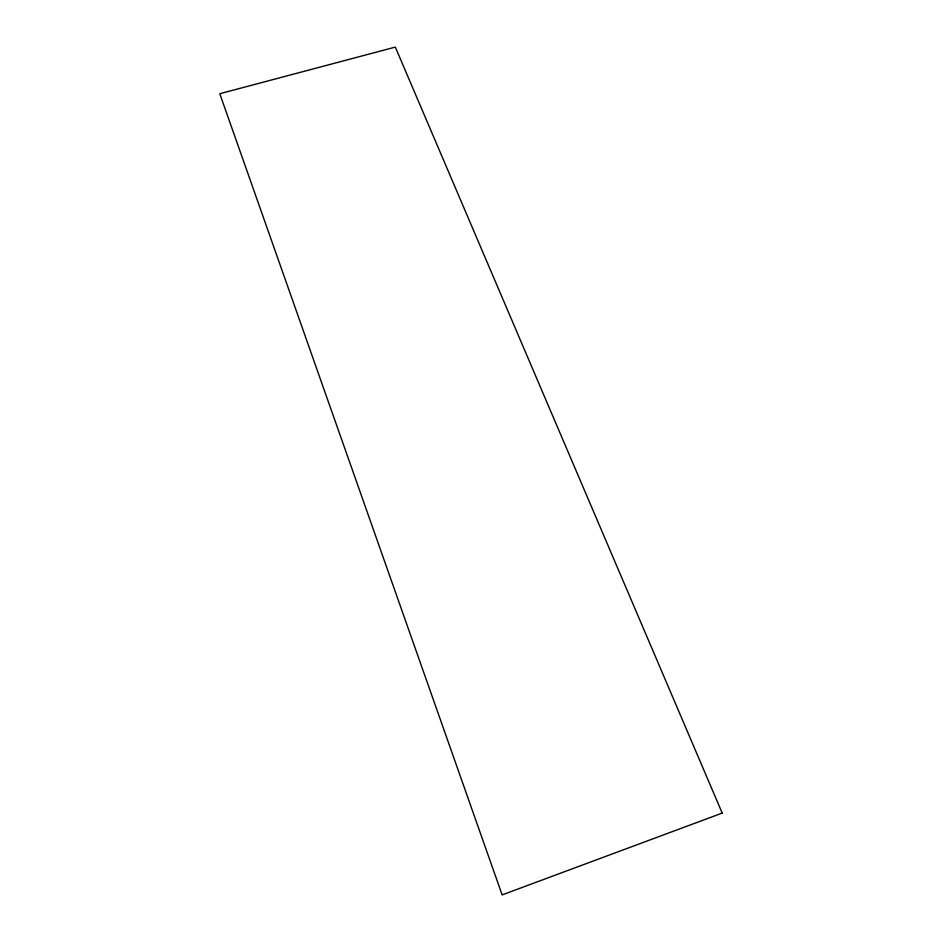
<?xml version="1.0" encoding="UTF-8"?>
<svg xmlns="http://www.w3.org/2000/svg" width="942" height="942" viewBox="0 0 942 942"><rect width="100%" height="100%" fill="white"/><g stroke="black" fill="none" stroke-linecap="round" stroke-linejoin="round"><path stroke-width="1.41" d="M722.208 813.076L502.133 894.9L219.792 93.717L395.322 47.1L722.208 813.076"/></g></svg>
